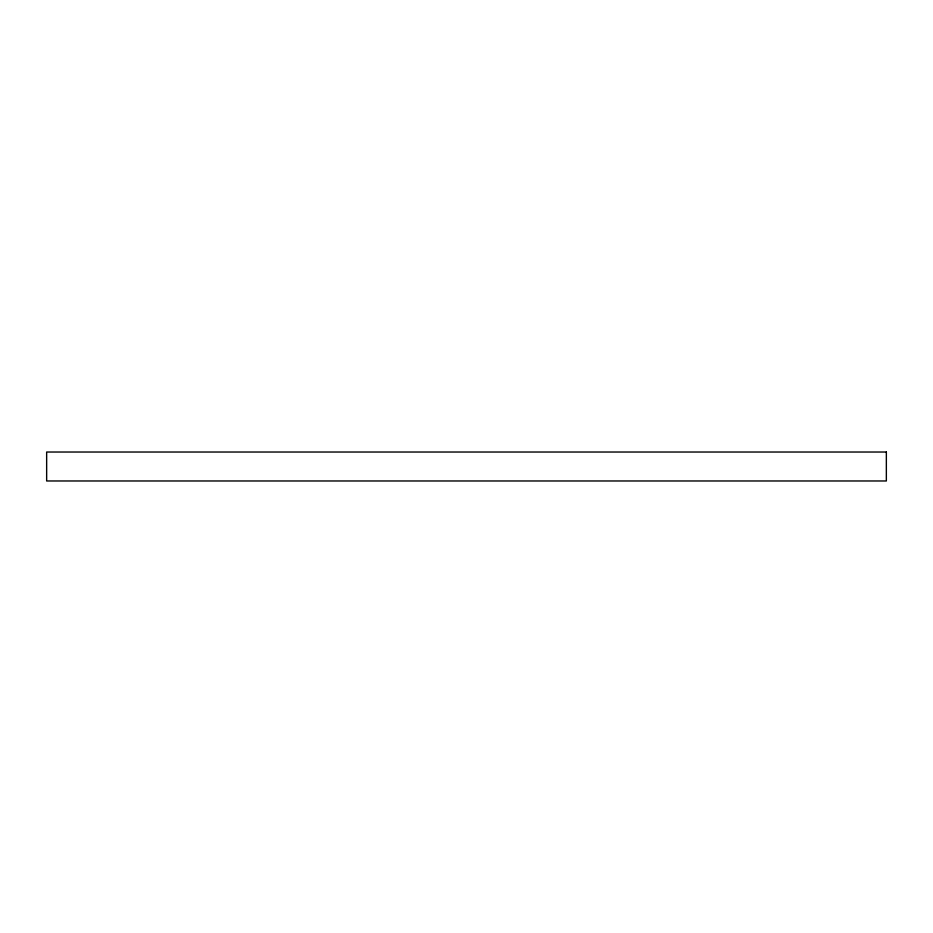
<?xml version="1.0" encoding="UTF-8"?>
<svg xmlns="http://www.w3.org/2000/svg" width="933" height="933" viewBox="0 0 933 933"><rect width="100%" height="100%" fill="white"/><g stroke="black" fill="none" stroke-linecap="round" stroke-linejoin="round"><path stroke-width="1.4" d="M886.35 452.027L46.65 452.027L46.65 480.973L886.35 480.973L886.35 452.027"/></g></svg>
